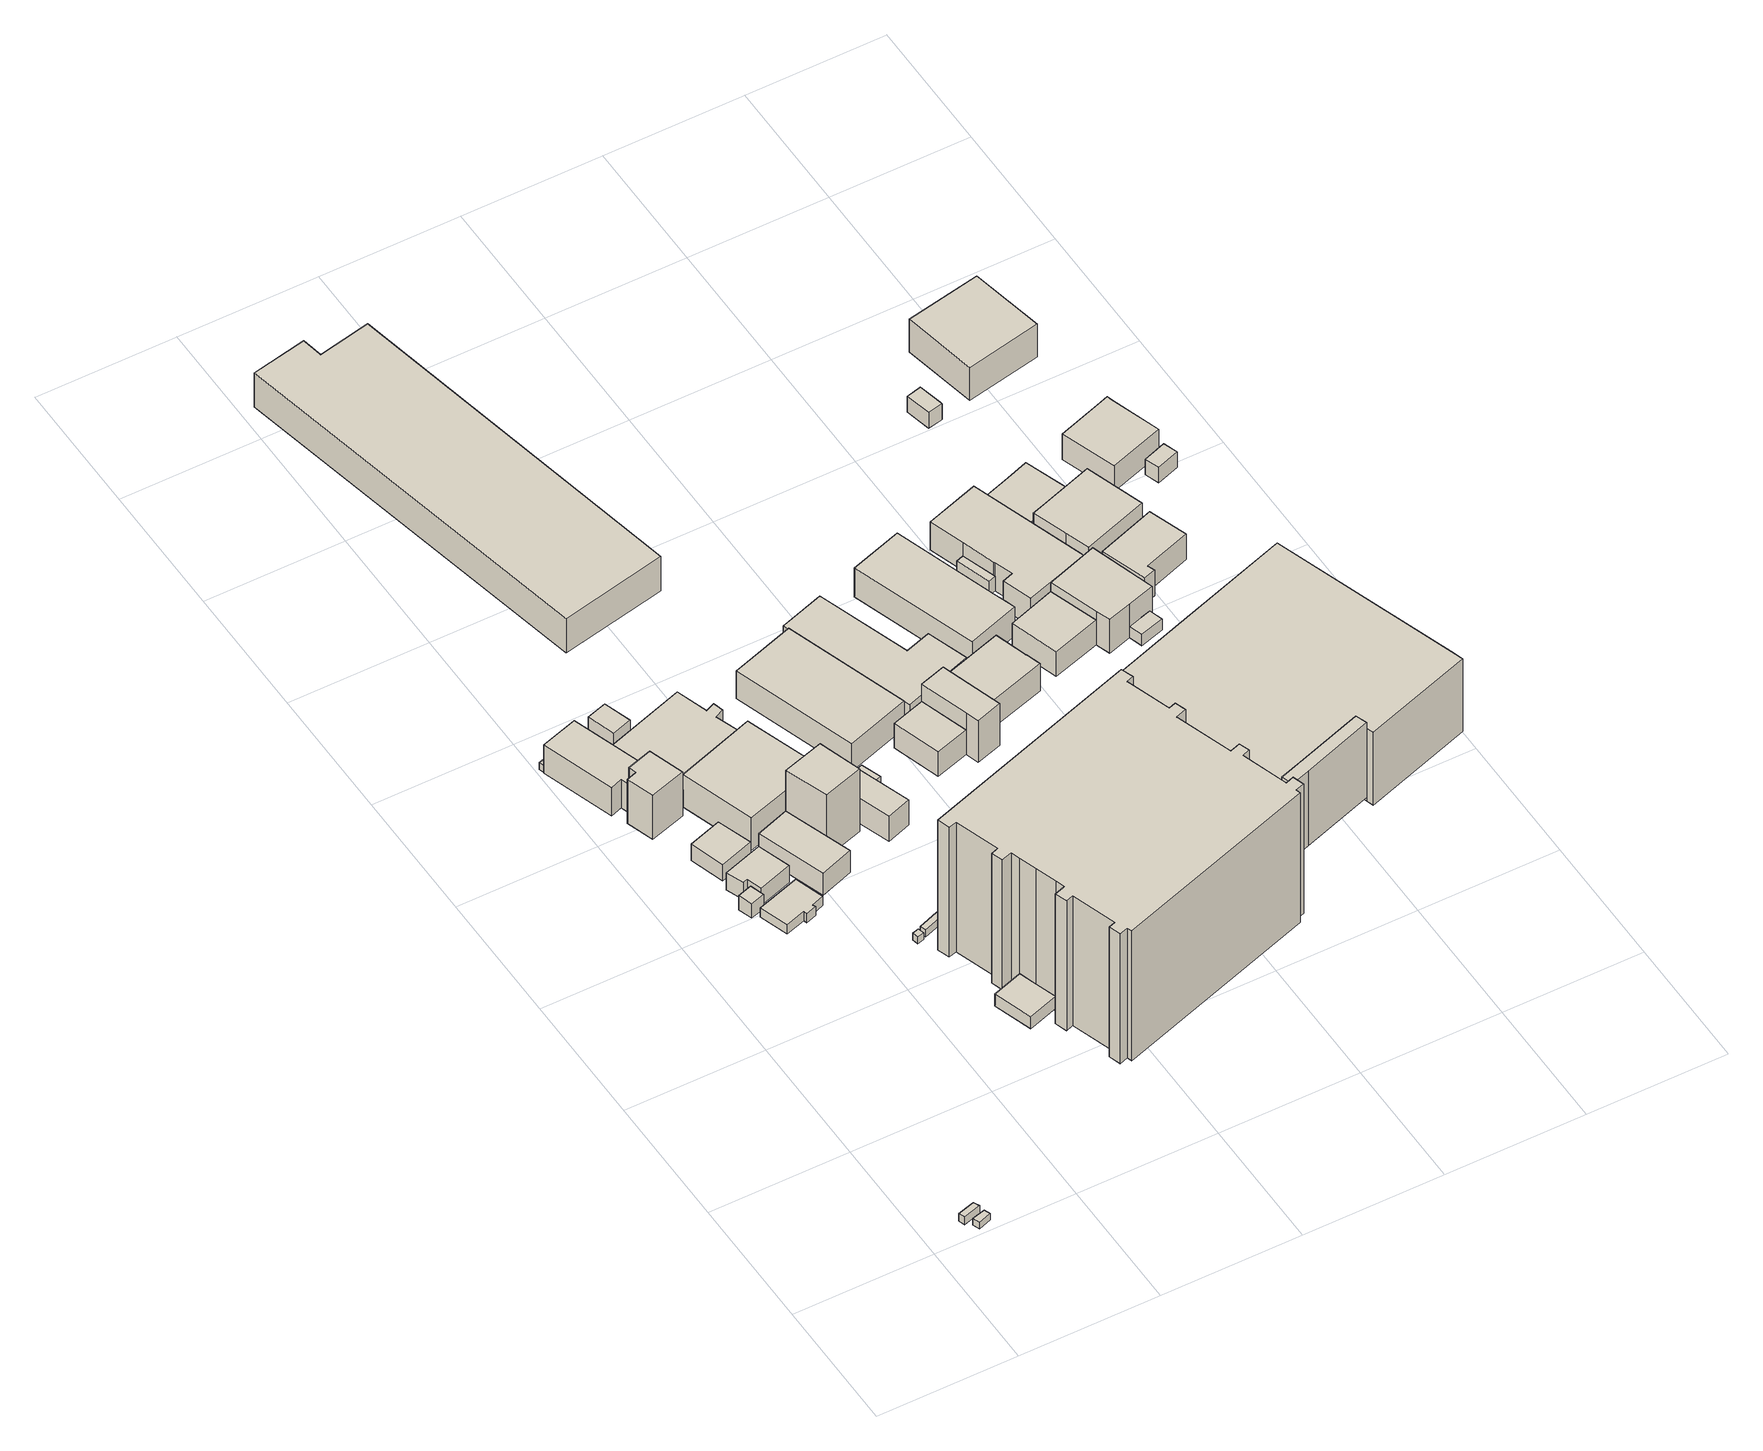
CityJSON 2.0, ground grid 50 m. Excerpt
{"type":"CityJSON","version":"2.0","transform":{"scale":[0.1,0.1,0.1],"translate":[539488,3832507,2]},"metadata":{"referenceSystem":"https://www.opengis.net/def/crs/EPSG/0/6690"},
"CityObjects":{
"building1":{"type":"Building","attributes":{"class":"3003","measuredHeight":3.3,"BuildingDetailAttribute.specifiedBuildingCoverageRate":0.6,"BuildingDetailAttribute.surveyYear":2017,"BuildingHighTideRiskAttribute.description":"1","BuildingHighTideRiskAttribute.rank":"2","BuildingHighTideRiskAttribute.depth":1.86,"BuildingIDAttribute.prefecture":"27","BuildingIDAttribute.city":"27125"},"geometry":[{"type":"Solid","lod":"1","boundaries":[[[[0,1,2,3]],[[2,4,5,3]],[[1,6,4,2]],[[0,7,6,1]],[[3,5,7,0]],[[4,6,7,5]]]]}]},
"building2":{"type":"Building","attributes":{"class":"3003","BuildingDetailAttribute.specifiedBuildingCoverageRate":0.6,"BuildingDetailAttribute.surveyYear":2017,"BuildingHighTideRiskAttribute.description":"1","BuildingHighTideRiskAttribute.rank":"2","BuildingHighTideRiskAttribute.depth":1.86,"BuildingIDAttribute.prefecture":"27","BuildingIDAttribute.city":"27125"},"geometry":[{"type":"Solid","lod":"1","boundaries":[[[[8,9,10,11]],[[10,12,13,11]],[[9,14,12,10]],[[8,15,14,9]],[[11,13,15,8]],[[12,14,15,13]]]]}]},
"building3":{"type":"Building","attributes":{"計測周辺長":20.9,"1/2500図郭":74,"区名":"住之江区","町丁目名称":"南港東８丁目","街区番号":2,"class":"3001","usage":"431","measuredHeight":6.4,"storeysAboveGround":2,"BuildingDetailAttribute.buildingRoofEdgeArea":26.19,"BuildingDetailAttribute.buildingStructureType":"610","BuildingDetailAttribute.buildingStructureOrgType":"2","BuildingDetailAttribute.detailedUsage":"1740","BuildingDetailAttribute.specifiedBuildingCoverageRate":0.6,"BuildingDetailAttribute.surveyYear":2017,"BuildingHighTideRiskAttribute.description":"1","BuildingHighTideRiskAttribute.rank":"2","BuildingHighTideRiskAttribute.depth":2.52,"BuildingIDAttribute.prefecture":"27","BuildingIDAttribute.city":"27125"},"geometry":[{"type":"Solid","lod":"1","boundaries":[[[[16,17,18,19]],[[18,20,21,19]],[[17,22,20,18]],[[16,23,22,17]],[[19,21,23,16]],[[20,22,23,21]]]]}]},
"building4":{"type":"Building","attributes":{"class":"3003","BuildingDetailAttribute.specifiedBuildingCoverageRate":0.6,"BuildingDetailAttribute.surveyYear":2017,"BuildingTsunamiRiskAttribute.description":"1","BuildingTsunamiRiskAttribute.rank":"1","BuildingTsunamiRiskAttribute.depth":0.29,"BuildingHighTideRiskAttribute.description":"1","BuildingHighTideRiskAttribute.rank":"3","BuildingHighTideRiskAttribute.depth":3.02,"BuildingIDAttribute.prefecture":"27","BuildingIDAttribute.city":"27125"},"geometry":[{"type":"Solid","lod":"1","boundaries":[[[[24,25,26,27]],[[26,28,29,27]],[[25,30,28,26]],[[24,31,30,25]],[[27,29,31,24]],[[28,30,31,29]]]]}]},
"building5":{"type":"Building","attributes":{"計測周辺長":88.87,"1/2500図郭":74,"区名":"住之江区","町丁目名称":"南港東８丁目","街区番号":2,"class":"3002","usage":"441","measuredHeight":12.3,"storeysAboveGround":3,"BuildingDetailAttribute.buildingRoofEdgeArea":409.63,"BuildingDetailAttribute.buildingStructureType":"610","BuildingDetailAttribute.buildingStructureOrgType":"2","BuildingDetailAttribute.detailedUsage":"1510","BuildingDetailAttribute.specifiedBuildingCoverageRate":0.6,"BuildingDetailAttribute.surveyYear":2017,"BuildingTsunamiRiskAttribute.description":"1","BuildingTsunamiRiskAttribute.rank":"1","BuildingTsunamiRiskAttribute.depth":0.29,"BuildingHighTideRiskAttribute.description":"1","BuildingHighTideRiskAttribute.rank":"2","BuildingHighTideRiskAttribute.depth":2.35,"BuildingIDAttribute.prefecture":"27","BuildingIDAttribute.city":"27125"},"geometry":[{"type":"Solid","lod":"1","boundaries":[[[[32,33,34,35,36,37]],[[36,38,39,37]],[[35,40,38,36]],[[34,41,40,35]],[[33,42,41,34]],[[32,43,42,33]],[[37,39,43,32]],[[38,40,41,42,43,39]]]]}]},
"building6":{"type":"Building","attributes":{"計測周辺長":57.11,"1/2500図郭":74,"区名":"住之江区","町丁目名称":"南港東８丁目","街区番号":2,"class":"3001","usage":"401","measuredHeight":4,"storeysAboveGround":1,"BuildingDetailAttribute.buildingRoofEdgeArea":183.31,"BuildingDetailAttribute.buildingStructureType":"610","BuildingDetailAttribute.buildingStructureOrgType":"2","BuildingDetailAttribute.detailedUsage":"1310","BuildingDetailAttribute.specifiedBuildingCoverageRate":0.6,"BuildingDetailAttribute.surveyYear":2017,"BuildingHighTideRiskAttribute.description":"1","BuildingHighTideRiskAttribute.rank":"2","BuildingHighTideRiskAttribute.depth":2.4,"BuildingIDAttribute.prefecture":"27","BuildingIDAttribute.city":"27125"},"geometry":[{"type":"Solid","lod":"1","boundaries":[[[[44,45,46,47,48,49,50,51]],[[50,52,53,51]],[[49,54,52,50]],[[48,55,54,49]],[[47,56,55,48]],[[46,57,56,47]],[[45,58,57,46]],[[44,59,58,45]],[[51,53,59,44]],[[52,54,55,56,57,58,59,53]]]]}]},
"building7":{"type":"Building","attributes":{"計測周辺長":53.31,"1/2500図郭":74,"区名":"住之江区","町丁目名称":"南港東８丁目","街区番号":2,"class":"3002","usage":"441","measuredHeight":19,"storeysAboveGround":5,"BuildingDetailAttribute.buildingRoofEdgeArea":167.25,"BuildingDetailAttribute.buildingStructureType":"603","BuildingDetailAttribute.buildingStructureOrgType":"3","BuildingDetailAttribute.detailedUsage":"1510","BuildingDetailAttribute.specifiedBuildingCoverageRate":0.6,"BuildingDetailAttribute.surveyYear":2017,"BuildingHighTideRiskAttribute.description":"1","BuildingHighTideRiskAttribute.rank":"2","BuildingHighTideRiskAttribute.depth":2.35,"BuildingIDAttribute.prefecture":"27","BuildingIDAttribute.city":"27125"},"geometry":[{"type":"Solid","lod":"1","boundaries":[[[[60,61,62,63,64,65]],[[64,66,67,65]],[[63,68,66,64]],[[62,69,68,63]],[[61,70,69,62]],[[60,71,70,61]],[[65,67,71,60]],[[66,68,69,70,71,67]]]]}]},
"building8":{"type":"Building","attributes":{"計測周辺長":54.4,"1/2500図郭":74,"区名":"住之江区","町丁目名称":"南港東８丁目","街区番号":2,"class":"3001","usage":"441","measuredHeight":7.4,"storeysAboveGround":2,"BuildingDetailAttribute.buildingRoofEdgeArea":172.63,"BuildingDetailAttribute.buildingStructureType":"610","BuildingDetailAttribute.buildingStructureOrgType":"2","BuildingDetailAttribute.detailedUsage":"1510","BuildingDetailAttribute.specifiedBuildingCoverageRate":0.6,"BuildingDetailAttribute.surveyYear":2017,"BuildingHighTideRiskAttribute.description":"1","BuildingHighTideRiskAttribute.rank":"2","BuildingHighTideRiskAttribute.depth":2.36,"BuildingIDAttribute.prefecture":"27","BuildingIDAttribute.city":"27125"},"geometry":[{"type":"Solid","lod":"1","boundaries":[[[[72,73,74,75,76,77]],[[76,78,79,77]],[[75,80,78,76]],[[74,81,80,75]],[[73,82,81,74]],[[72,83,82,73]],[[77,79,83,72]],[[78,80,81,82,83,79]]]]}]},
"building9":{"type":"Building","attributes":{"計測周辺長":51.56,"1/2500図郭":74,"区名":"住之江区","町丁目名称":"南港東８丁目","街区番号":2,"class":"3001","usage":"441","measuredHeight":7.1,"storeysAboveGround":2,"BuildingDetailAttribute.buildingRoofEdgeArea":166.09,"BuildingDetailAttribute.buildingStructureType":"610","BuildingDetailAttribute.buildingStructureOrgType":"2","BuildingDetailAttribute.detailedUsage":"1510","BuildingDetailAttribute.specifiedBuildingCoverageRate":0.6,"BuildingDetailAttribute.surveyYear":2017,"BuildingHighTideRiskAttribute.description":"1","BuildingHighTideRiskAttribute.rank":"2","BuildingHighTideRiskAttribute.depth":2.22,"BuildingIDAttribute.prefecture":"27","BuildingIDAttribute.city":"27125"},"geometry":[{"type":"Solid","lod":"1","boundaries":[[[[84,85,86,87]],[[86,88,89,87]],[[85,90,88,86]],[[84,91,90,85]],[[87,89,91,84]],[[88,90,91,89]]]]}]},
"building10":{"type":"Building","attributes":{"計測周辺長":35.73,"1/2500図郭":74,"区名":"住之江区","町丁目名称":"南港東８丁目","街区番号":2,"class":"3001","usage":"441","measuredHeight":8.5,"storeysAboveGround":2,"BuildingDetailAttribute.buildingRoofEdgeArea":77.57,"BuildingDetailAttribute.buildingStructureType":"610","BuildingDetailAttribute.buildingStructureOrgType":"2","BuildingDetailAttribute.detailedUsage":"1510","BuildingDetailAttribute.specifiedBuildingCoverageRate":0.6,"BuildingDetailAttribute.surveyYear":2017,"BuildingHighTideRiskAttribute.description":"1","BuildingHighTideRiskAttribute.rank":"2","BuildingHighTideRiskAttribute.depth":2.76,"BuildingIDAttribute.prefecture":"27","BuildingIDAttribute.city":"27125"},"geometry":[{"type":"Solid","lod":"1","boundaries":[[[[92,93,94,95]],[[94,96,97,95]],[[93,98,96,94]],[[92,99,98,93]],[[95,97,99,92]],[[96,98,99,97]]]]}]},
"building11":{"type":"Building","attributes":{"class":"3001","BuildingDetailAttribute.specifiedBuildingCoverageRate":0.6,"BuildingDetailAttribute.surveyYear":2017,"BuildingHighTideRiskAttribute.description":"1","BuildingHighTideRiskAttribute.rank":"2","BuildingHighTideRiskAttribute.depth":2.41,"BuildingIDAttribute.prefecture":"27","BuildingIDAttribute.city":"27125"},"geometry":[{"type":"Solid","lod":"1","boundaries":[[[[100,101,102,103]],[[102,104,105,103]],[[101,106,104,102]],[[100,107,106,101]],[[103,105,107,100]],[[104,106,107,105]]]]}]},
"building12":{"type":"Building","attributes":{"計測周辺長":76.85,"1/2500図郭":74,"区名":"住之江区","町丁目名称":"南港東８丁目","街区番号":2,"class":"3001","usage":"401","measuredHeight":9.5,"storeysAboveGround":3,"BuildingDetailAttribute.buildingRoofEdgeArea":328.3,"BuildingDetailAttribute.buildingStructureType":"610","BuildingDetailAttribute.buildingStructureOrgType":"2","BuildingDetailAttribute.detailedUsage":"1310","BuildingDetailAttribute.specifiedBuildingCoverageRate":0.6,"BuildingDetailAttribute.surveyYear":2017,"BuildingHighTideRiskAttribute.description":"1","BuildingHighTideRiskAttribute.rank":"2","BuildingHighTideRiskAttribute.depth":2.35,"BuildingIDAttribute.prefecture":"27","BuildingIDAttribute.city":"27125"},"geometry":[{"type":"Solid","lod":"1","boundaries":[[[[108,109,110,111]],[[110,112,113,111]],[[109,114,112,110]],[[108,115,114,109]],[[111,113,115,108]],[[112,114,115,113]]]]}]},
"building13":{"type":"Building","attributes":{"計測周辺長":380.83,"1/2500図郭":74,"区名":"住之江区","町丁目名称":"南港東８丁目","街区番号":3,"class":"3003","usage":"401","measuredHeight":5.2,"storeysAboveGround":9,"BuildingDetailAttribute.buildingRoofEdgeArea":6129.97,"BuildingDetailAttribute.buildingStructureType":"603","BuildingDetailAttribute.buildingStructureOrgType":"3","BuildingDetailAttribute.detailedUsage":"1310","BuildingDetailAttribute.specifiedBuildingCoverageRate":0.6,"BuildingDetailAttribute.surveyYear":2017,"BuildingHighTideRiskAttribute.description":"1","BuildingHighTideRiskAttribute.rank":"2","BuildingHighTideRiskAttribute.depth":1.95,"BuildingIDAttribute.prefecture":"27","BuildingIDAttribute.city":"27125"},"geometry":[{"type":"Solid","lod":"1","boundaries":[[[[116,117,118,119,120]],[[119,121,122,120]],[[118,123,121,119]],[[117,124,123,118]],[[116,125,124,117]],[[120,122,125,116]],[[121,123,124,125,122]]]]}]},
"building14":{"type":"Building","attributes":{"class":"3001","measuredHeight":3.1,"BuildingDetailAttribute.specifiedBuildingCoverageRate":0.6,"BuildingDetailAttribute.surveyYear":2017,"BuildingHighTideRiskAttribute.description":"1","BuildingHighTideRiskAttribute.rank":"2","BuildingHighTideRiskAttribute.depth":2.63,"BuildingIDAttribute.prefecture":"27","BuildingIDAttribute.city":"27125"},"geometry":[{"type":"Solid","lod":"1","boundaries":[[[[126,127,128,129]],[[128,130,131,129]],[[127,132,130,128]],[[126,133,132,127]],[[129,131,133,126]],[[130,132,133,131]]]]}]},
"building15":{"type":"Building","attributes":{"計測周辺長":124.32,"1/2500図郭":74,"区名":"住之江区","町丁目名称":"南港東８丁目","街区番号":2,"class":"3001","usage":"441","measuredHeight":7.6,"storeysAboveGround":2,"BuildingDetailAttribute.buildingRoofEdgeArea":867.41,"BuildingDetailAttribute.buildingStructureType":"610","BuildingDetailAttribute.buildingStructureOrgType":"2","BuildingDetailAttribute.detailedUsage":"1510","BuildingDetailAttribute.specifiedBuildingCoverageRate":0.6,"BuildingDetailAttribute.surveyYear":2017,"BuildingHighTideRiskAttribute.description":"1","BuildingHighTideRiskAttribute.rank":"2","BuildingHighTideRiskAttribute.depth":2.12,"BuildingIDAttribute.prefecture":"27","BuildingIDAttribute.city":"27125"},"geometry":[{"type":"Solid","lod":"1","boundaries":[[[[134,135,136,137,138,139,140,141]],[[140,142,143,141]],[[139,144,142,140]],[[138,145,144,139]],[[137,146,145,138]],[[136,147,146,137]],[[135,148,147,136]],[[134,149,148,135]],[[141,143,149,134]],[[142,144,145,146,147,148,149,143]]]]}]},
"building16":{"type":"Building","attributes":{"計測周辺長":116.39,"1/2500図郭":74,"区名":"住之江区","町丁目名称":"南港東８丁目","街区番号":2,"class":"3002","usage":"441","measuredHeight":14,"storeysAboveGround":4,"BuildingDetailAttribute.buildingRoofEdgeArea":845.56,"BuildingDetailAttribute.buildingStructureType":"610","BuildingDetailAttribute.buildingStructureOrgType":"2","BuildingDetailAttribute.detailedUsage":"1510","BuildingDetailAttribute.specifiedBuildingCoverageRate":0.6,"BuildingDetailAttribute.surveyYear":2017,"BuildingHighTideRiskAttribute.description":"1","BuildingHighTideRiskAttribute.rank":"2","BuildingHighTideRiskAttribute.depth":2.38,"BuildingIDAttribute.prefecture":"27","BuildingIDAttribute.city":"27125"},"geometry":[{"type":"Solid","lod":"1","boundaries":[[[[150,151,152,153]],[[152,154,155,153]],[[151,156,154,152]],[[150,157,156,151]],[[153,155,157,150]],[[154,156,157,155]]]]}]},
"building17":{"type":"Building","attributes":{"class":"3003","measuredHeight":3.4,"BuildingDetailAttribute.specifiedBuildingCoverageRate":0.6,"BuildingDetailAttribute.surveyYear":2017,"BuildingHighTideRiskAttribute.description":"1","BuildingHighTideRiskAttribute.rank":"2","BuildingHighTideRiskAttribute.depth":2.39,"BuildingIDAttribute.prefecture":"27","BuildingIDAttribute.city":"27125"},"geometry":[{"type":"Solid","lod":"1","boundaries":[[[[158,159,160,161]],[[160,162,163,161]],[[159,164,162,160]],[[158,165,164,159]],[[161,163,165,158]],[[162,164,165,163]]]]}]},
"building18":{"type":"Building","attributes":{"class":"3001","measuredHeight":3.4,"BuildingDetailAttribute.specifiedBuildingCoverageRate":0.6,"BuildingDetailAttribute.surveyYear":2017,"BuildingHighTideRiskAttribute.description":"1","BuildingHighTideRiskAttribute.rank":"2","BuildingHighTideRiskAttribute.depth":2.74,"BuildingIDAttribute.prefecture":"27","BuildingIDAttribute.city":"27125"},"geometry":[{"type":"Solid","lod":"1","boundaries":[[[[166,167,168,169]],[[168,170,171,169]],[[167,172,170,168]],[[166,173,172,167]],[[169,171,173,166]],[[170,172,173,171]]]]}]},
"building19":{"type":"Building","attributes":{"計測周辺長":62.8,"1/2500図郭":74,"区名":"住之江区","町丁目名称":"南港東８丁目","街区番号":2,"class":"3002","usage":"401","measuredHeight":27.3,"storeysAboveGround":6,"BuildingDetailAttribute.buildingRoofEdgeArea":246.01,"BuildingDetailAttribute.buildingStructureType":"610","BuildingDetailAttribute.buildingStructureOrgType":"2","BuildingDetailAttribute.detailedUsage":"1310","BuildingDetailAttribute.specifiedBuildingCoverageRate":0.6,"BuildingDetailAttribute.surveyYear":2017,"BuildingHighTideRiskAttribute.description":"1","BuildingHighTideRiskAttribute.rank":"2","BuildingHighTideRiskAttribute.depth":2.43,"BuildingIDAttribute.prefecture":"27","BuildingIDAttribute.city":"27125"},"geometry":[{"type":"Solid","lod":"1","boundaries":[[[[174,175,176,111]],[[176,177,178,111]],[[175,179,177,176]],[[174,180,179,175]],[[111,178,180,174]],[[177,179,180,178]]]]}]},
"building20":{"type":"Building","attributes":{"計測周辺長":69.73,"1/2500図郭":74,"区名":"住之江区","町丁目名称":"南港東８丁目","街区番号":2,"class":"3002","usage":"441","measuredHeight":11,"storeysAboveGround":3,"BuildingDetailAttribute.buildingRoofEdgeArea":236.28,"BuildingDetailAttribute.buildingStructureType":"610","BuildingDetailAttribute.buildingStructureOrgType":"2","BuildingDetailAttribute.detailedUsage":"1510","BuildingDetailAttribute.specifiedBuildingCoverageRate":0.6,"BuildingDetailAttribute.surveyYear":2017,"BuildingHighTideRiskAttribute.description":"1","BuildingHighTideRiskAttribute.rank":"2","BuildingHighTideRiskAttribute.depth":2.33,"BuildingIDAttribute.prefecture":"27","BuildingIDAttribute.city":"27125"},"geometry":[{"type":"Solid","lod":"1","boundaries":[[[[181,182,183,184]],[[183,185,186,184]],[[182,187,185,183]],[[181,188,187,182]],[[184,186,188,181]],[[185,187,188,186]]]]}]},
"building21":{"type":"Building","attributes":{"class":"3001","BuildingDetailAttribute.specifiedBuildingCoverageRate":0.6,"BuildingDetailAttribute.surveyYear":2017,"BuildingHighTideRiskAttribute.description":"1","BuildingHighTideRiskAttribute.rank":"2","BuildingHighTideRiskAttribute.depth":2.28,"BuildingIDAttribute.prefecture":"27","BuildingIDAttribute.city":"27125"},"geometry":[{"type":"Solid","lod":"1","boundaries":[[[[189,190,191,192]],[[191,193,194,192]],[[190,195,193,191]],[[189,196,195,190]],[[192,194,196,189]],[[193,195,196,194]]]]}]},
"building22":{"type":"Building","attributes":{"計測周辺長":26.72,"1/2500図郭":74,"区名":"住之江区","町丁目名称":"南港東８丁目","街区番号":2,"class":"3001","usage":"401","storeysAboveGround":1,"BuildingDetailAttribute.buildingRoofEdgeArea":43.85,"BuildingDetailAttribute.buildingStructureType":"610","BuildingDetailAttribute.buildingStructureOrgType":"2","BuildingDetailAttribute.detailedUsage":"1310","BuildingDetailAttribute.specifiedBuildingCoverageRate":0.6,"BuildingDetailAttribute.surveyYear":2017,"BuildingHighTideRiskAttribute.description":"1","BuildingHighTideRiskAttribute.rank":"2","BuildingHighTideRiskAttribute.depth":2.23,"BuildingIDAttribute.prefecture":"27","BuildingIDAttribute.city":"27125"},"geometry":[{"type":"Solid","lod":"1","boundaries":[[[[197,198,199,200]],[[199,201,202,200]],[[198,203,201,199]],[[197,204,203,198]],[[200,202,204,197]],[[201,203,204,202]]]]}]},
"building23":{"type":"Building","attributes":{"計測周辺長":359.48,"1/2500図郭":74,"区名":"住之江区","町丁目名称":"南港東８丁目","街区番号":1,"class":"3001","usage":"441","measuredHeight":14.9,"storeysAboveGround":4,"BuildingDetailAttribute.buildingRoofEdgeArea":5350.69,"BuildingDetailAttribute.buildingStructureType":"610","BuildingDetailAttribute.buildingStructureOrgType":"2","BuildingDetailAttribute.detailedUsage":"1520","BuildingDetailAttribute.specifiedBuildingCoverageRate":0.6,"BuildingDetailAttribute.surveyYear":2017,"BuildingTsunamiRiskAttribute.description":"1","BuildingTsunamiRiskAttribute.rank":"1","BuildingTsunamiRiskAttribute.depth":0.01,"BuildingHighTideRiskAttribute.description":"1","BuildingHighTideRiskAttribute.rank":"2","BuildingHighTideRiskAttribute.depth":2.95,"BuildingIDAttribute.prefecture":"27","BuildingIDAttribute.city":"27125"},"geometry":[{"type":"Solid","lod":"1","boundaries":[[[[205,206,207,208,209,210]],[[209,211,212,210]],[[208,213,211,209]],[[207,214,213,208]],[[206,215,214,207]],[[205,216,215,206]],[[210,212,216,205]],[[211,213,214,215,216,212]]]]}]},
"building24":{"type":"Building","attributes":{"計測周辺長":380.83,"1/2500図郭":74,"区名":"住之江区","町丁目名称":"南港東８丁目","街区番号":3,"class":"3002","usage":"401","measuredHeight":56.4,"storeysAboveGround":9,"BuildingDetailAttribute.buildingRoofEdgeArea":6129.97,"BuildingDetailAttribute.buildingStructureType":"603","BuildingDetailAttribute.buildingStructureOrgType":"3","BuildingDetailAttribute.detailedUsage":"1310","BuildingDetailAttribute.specifiedBuildingCoverageRate":0.6,"BuildingDetailAttribute.surveyYear":2017,"BuildingHighTideRiskAttribute.description":"1","BuildingHighTideRiskAttribute.rank":"2","BuildingHighTideRiskAttribute.depth":0.995,"BuildingIDAttribute.prefecture":"27","BuildingIDAttribute.city":"27125"},"geometry":[{"type":"Solid","lod":"1","boundaries":[[[[217,218,219,220,221,222,223,224,225,226,227,228,229,230,231,232,233,234,235,236,237,238,239,240,241,242,243,244,245,246,247,248,249,250,251]],[[250,252,253,251]],[[249,254,252,250]],[[248,255,254,249]],[[247,256,255,248]],[[246,257,256,247]],[[245,258,257,246]],[[244,259,258,245]],[[243,260,259,244]],[[242,261,260,243]],[[241,262,261,242]],[[240,263,262,241]],[[239,264,263,240]],[[238,265,264,239]],[[237,266,265,238]],[[236,267,266,237]],[[235,268,267,236]],[[234,269,268,235]],[[233,270,269,234]],[[232,271,270,233]],[[231,272,271,232]],[[230,273,272,231]],[[229,274,273,230]],[[228,275,274,229]],[[227,276,275,228]],[[226,277,276,227]],[[225,278,277,226]],[[224,279,278,225]],[[223,280,279,224]],[[222,281,280,223]],[[221,282,281,222]],[[220,283,282,221]],[[219,284,283,220]],[[218,285,284,219]],[[217,286,285,218]],[[251,253,286,217]],[[252,254,255,256,257,258,259,260,261,262,263,264,265,266,267,268,269,270,271,272,273,274,275,276,277,278,279,280,281,282,283,284,285,286,253]]]]}]},
"building25":{"type":"Building","attributes":{"class":"3001","measuredHeight":12,"BuildingDetailAttribute.specifiedBuildingCoverageRate":0.6,"BuildingDetailAttribute.surveyYear":2017,"BuildingHighTideRiskAttribute.description":"1","BuildingHighTideRiskAttribute.rank":"2","BuildingHighTideRiskAttribute.depth":2.41,"BuildingIDAttribute.prefecture":"27","BuildingIDAttribute.city":"27125"},"geometry":[{"type":"Solid","lod":"1","boundaries":[[[[287,288,289,290]],[[289,291,292,290]],[[288,293,291,289]],[[287,294,293,288]],[[290,292,294,287]],[[291,293,294,292]]]]}]},
"building26":{"type":"Building","attributes":{"計測周辺長":61.67,"1/2500図郭":74,"区名":"住之江区","町丁目名称":"南港東８丁目","街区番号":2,"class":"3002","usage":"401","measuredHeight":10.7,"storeysAboveGround":3,"BuildingDetailAttribute.buildingRoofEdgeArea":231.09,"BuildingDetailAttribute.buildingStructureType":"603","BuildingDetailAttribute.buildingStructureOrgType":"3","BuildingDetailAttribute.detailedUsage":"1310","BuildingDetailAttribute.specifiedBuildingCoverageRate":0.6,"BuildingDetailAttribute.surveyYear":2017,"BuildingHighTideRiskAttribute.description":"1","BuildingHighTideRiskAttribute.rank":"2","BuildingHighTideRiskAttribute.depth":2.2,"BuildingIDAttribute.prefecture":"27","BuildingIDAttribute.city":"27125"},"geometry":[{"type":"Solid","lod":"1","boundaries":[[[[295,296,297,298]],[[297,299,300,298]],[[296,301,299,297]],[[295,302,301,296]],[[298,300,302,295]],[[299,301,302,300]]]]}]},
"building27":{"type":"Building","attributes":{"計測周辺長":72.26,"1/2500図郭":74,"区名":"住之江区","町丁目名称":"南港東８丁目","街区番号":2,"class":"3002","usage":"401","measuredHeight":18.2,"storeysAboveGround":5,"BuildingDetailAttribute.buildingRoofEdgeArea":260.13,"BuildingDetailAttribute.buildingStructureType":"603","BuildingDetailAttribute.buildingStructureOrgType":"3","BuildingDetailAttribute.detailedUsage":"1310","BuildingDetailAttribute.specifiedBuildingCoverageRate":0.6,"BuildingDetailAttribute.surveyYear":2017,"BuildingHighTideRiskAttribute.description":"1","BuildingHighTideRiskAttribute.rank":"2","BuildingHighTideRiskAttribute.depth":2.14,"BuildingIDAttribute.prefecture":"27","BuildingIDAttribute.city":"27125"},"geometry":[{"type":"Solid","lod":"1","boundaries":[[[[303,304,305,306,295,298]],[[295,307,308,298]],[[306,309,307,295]],[[305,310,309,306]],[[304,311,310,305]],[[303,312,311,304]],[[298,308,312,303]],[[307,309,310,311,312,308]]]]}]},
"building28":{"type":"Building","attributes":{"計測周辺長":118.26,"1/2500図郭":74,"区名":"住之江区","町丁目名称":"南港東８丁目","街区番号":2,"class":"3001","usage":"454","measuredHeight":8.4,"storeysAboveGround":2,"BuildingDetailAttribute.buildingRoofEdgeArea":710.01,"BuildingDetailAttribute.buildingStructureType":"610","BuildingDetailAttribute.buildingStructureOrgType":"2","BuildingDetailAttribute.detailedUsage":"1930","BuildingDetailAttribute.specifiedBuildingCoverageRate":0.6,"BuildingDetailAttribute.surveyYear":2017,"BuildingHighTideRiskAttribute.description":"1","BuildingHighTideRiskAttribute.rank":"2","BuildingHighTideRiskAttribute.depth":2.34,"BuildingIDAttribute.prefecture":"27","BuildingIDAttribute.city":"27125"},"geometry":[{"type":"Solid","lod":"1","boundaries":[[[[313,314,315,316,317,318,319]],[[318,320,321,319]],[[317,322,320,318]],[[316,323,322,317]],[[315,324,323,316]],[[314,325,324,315]],[[313,326,325,314]],[[319,321,326,313]],[[320,322,323,324,325,326,321]]]]}]},
"building29":{"type":"Building","attributes":{"計測周辺長":81.15,"1/2500図郭":74,"区名":"住之江区","町丁目名称":"南港東８丁目","街区番号":2,"class":"3002","usage":"401","measuredHeight":11.8,"storeysAboveGround":2,"BuildingDetailAttribute.buildingRoofEdgeArea":406.34,"BuildingDetailAttribute.buildingStructureType":"610","BuildingDetailAttribute.buildingStructureOrgType":"2","BuildingDetailAttribute.detailedUsage":"1310","BuildingDetailAttribute.specifiedBuildingCoverageRate":0.6,"BuildingDetailAttribute.surveyYear":2017,"BuildingHighTideRiskAttribute.description":"1","BuildingHighTideRiskAttribute.rank":"2","BuildingHighTideRiskAttribute.depth":2.31,"BuildingIDAttribute.prefecture":"27","BuildingIDAttribute.city":"27125"},"geometry":[{"type":"Solid","lod":"1","boundaries":[[[[327,328,329,330,331,332]],[[331,333,334,332]],[[330,335,333,331]],[[329,336,335,330]],[[328,337,336,329]],[[327,338,337,328]],[[332,334,338,327]],[[333,335,336,337,338,334]]]]}]},
"building30":{"type":"Building","attributes":{"計測周辺長":134.25,"1/2500図郭":74,"区名":"住之江区","町丁目名称":"南港東８丁目","街区番号":2,"class":"3002","usage":"401","measuredHeight":12.6,"storeysAboveGround":3,"BuildingDetailAttribute.buildingRoofEdgeArea":933.94,"BuildingDetailAttribute.buildingStructureType":"610","BuildingDetailAttribute.buildingStructureOrgType":"2","BuildingDetailAttribute.detailedUsage":"1310","BuildingDetailAttribute.specifiedBuildingCoverageRate":0.6,"BuildingDetailAttribute.surveyYear":2017,"BuildingHighTideRiskAttribute.description":"1","BuildingHighTideRiskAttribute.rank":"2","BuildingHighTideRiskAttribute.depth":2.31,"BuildingIDAttribute.prefecture":"27","BuildingIDAttribute.city":"27125"},"geometry":[{"type":"Solid","lod":"1","boundaries":[[[[339,340,341,342,343,344,345]],[[344,346,347,345]],[[343,348,346,344]],[[342,349,348,343]],[[341,350,349,342]],[[340,351,350,341]],[[339,352,351,340]],[[345,347,352,339]],[[346,348,349,350,351,352,347]]]]}]},
"building31":{"type":"Building","attributes":{"計測周辺長":32.83,"1/2500図郭":74,"区名":"住之江区","町丁目名称":"南港東８丁目","街区番号":2,"class":"3003","usage":"401","measuredHeight":5,"storeysAboveGround":1,"BuildingDetailAttribute.buildingRoofEdgeArea":50.93,"BuildingDetailAttribute.buildingStructureType":"610","BuildingDetailAttribute.buildingStructureOrgType":"2","BuildingDetailAttribute.detailedUsage":"1310","BuildingDetailAttribute.specifiedBuildingCoverageRate":0.6,"BuildingDetailAttribute.surveyYear":2017,"BuildingHighTideRiskAttribute.description":"1","BuildingHighTideRiskAttribute.rank":"2","BuildingHighTideRiskAttribute.depth":2.25,"BuildingIDAttribute.prefecture":"27","BuildingIDAttribute.city":"27125"},"geometry":[{"type":"Solid","lod":"1","boundaries":[[[[353,354,355,356]],[[355,357,358,356]],[[354,359,357,355]],[[353,360,359,354]],[[356,358,360,353]],[[357,359,360,358]]]]}]},
"building32":{"type":"Building","attributes":{"class":"3003","measuredHeight":6.9,"BuildingDetailAttribute.specifiedBuildingCoverageRate":0.6,"BuildingDetailAttribute.surveyYear":2017,"BuildingHighTideRiskAttribute.description":"1","BuildingHighTideRiskAttribute.rank":"2","BuildingHighTideRiskAttribute.depth":2.28,"BuildingIDAttribute.prefecture":"27","BuildingIDAttribute.city":"27125"},"geometry":[{"type":"MultiSurface","lod":"1","boundaries":[[[361,362,363,364]]]}]},
"building33":{"type":"Building","attributes":{"計測周辺長":60.52,"1/2500図郭":74,"区名":"住之江区","町丁目名称":"南港東８丁目","街区番号":2,"class":"3003","usage":"401","measuredHeight":7,"storeysAboveGround":2,"BuildingDetailAttribute.buildingRoofEdgeArea":78.49,"BuildingDetailAttribute.buildingStructureType":"610","BuildingDetailAttribute.buildingStructureOrgType":"2","BuildingDetailAttribute.detailedUsage":"1310","BuildingDetailAttribute.specifiedBuildingCoverageRate":0.6,"BuildingDetailAttribute.surveyYear":2017,"BuildingHighTideRiskAttribute.description":"1","BuildingHighTideRiskAttribute.rank":"2","BuildingHighTideRiskAttribute.depth":2.28,"BuildingIDAttribute.prefecture":"27","BuildingIDAttribute.city":"27125"},"geometry":[{"type":"Solid","lod":"1","boundaries":[[[[361,365,366,367,364]],[[367,368,363,364]],[[366,369,368,367]],[[365,370,369,366]],[[361,362,370,365]],[[364,363,362,361]],[[368,369,370,362,363]]]]}]},
"building34":{"type":"Building","attributes":{"class":"3002","measuredHeight":32.5,"BuildingDetailAttribute.specifiedBuildingCoverageRate":0.6,"BuildingDetailAttribute.surveyYear":2017,"BuildingHighTideRiskAttribute.description":"1","BuildingHighTideRiskAttribute.rank":"1","BuildingHighTideRiskAttribute.depth":0.03,"BuildingIDAttribute.prefecture":"27","BuildingIDAttribute.city":"27125"},"geometry":[{"type":"Solid","lod":"1","boundaries":[[[[371,372,373,374,375,376]],[[375,377,378,376]],[[374,379,377,375]],[[373,380,379,374]],[[372,381,380,373]],[[371,382,381,372]],[[376,378,382,371]],[[377,379,380,381,382,378]]]]}]},
"building35":{"type":"Building","attributes":{"計測周辺長":72.27,"1/2500図郭":74,"区名":"住之江区","町丁目名称":"南港東８丁目","街区番号":2,"class":"3002","usage":"441","measuredHeight":10.8,"storeysAboveGround":3,"BuildingDetailAttribute.buildingRoofEdgeArea":326.44,"BuildingDetailAttribute.buildingStructureType":"603","BuildingDetailAttribute.buildingStructureOrgType":"3","BuildingDetailAttribute.detailedUsage":"1510","BuildingDetailAttribute.specifiedBuildingCoverageRate":0.6,"BuildingDetailAttribute.surveyYear":2017,"BuildingHighTideRiskAttribute.description":"1","BuildingHighTideRiskAttribute.rank":"2","BuildingHighTideRiskAttribute.depth":2.29,"BuildingIDAttribute.prefecture":"27","BuildingIDAttribute.city":"27125"},"geometry":[{"type":"Solid","lod":"1","boundaries":[[[[383,384,385,386]],[[385,387,388,386]],[[384,389,387,385]],[[383,390,389,384]],[[386,388,390,383]],[[387,389,390,388]]]]}]},
"building36":{"type":"Building","attributes":{"計測周辺長":114.07,"1/2500図郭":74,"区名":"住之江区","町丁目名称":"南港東８丁目","街区番号":2,"class":"3003","usage":"441","measuredHeight":6.2,"storeysAboveGround":2,"BuildingDetailAttribute.buildingRoofEdgeArea":725.09,"BuildingDetailAttribute.buildingStructureType":"610","BuildingDetailAttribute.buildingStructureOrgType":"2","BuildingDetailAttribute.detailedUsage":"1510","BuildingDetailAttribute.specifiedBuildingCoverageRate":0.6,"BuildingDetailAttribute.surveyYear":2017,"BuildingHighTideRiskAttribute.description":"1","BuildingHighTideRiskAttribute.rank":"2","BuildingHighTideRiskAttribute.depth":2.41,"BuildingIDAttribute.prefecture":"27","BuildingIDAttribute.city":"27125"},"geometry":[{"type":"Solid","lod":"1","boundaries":[[[[391,392,393,394,395]],[[394,396,397,395]],[[393,398,396,394]],[[392,399,398,393]],[[391,400,399,392]],[[395,397,400,391]],[[396,398,399,400,397]]]]}]},
"building37":{"type":"Building","attributes":{"計測周辺長":114.07,"1/2500図郭":74,"区名":"住之江区","町丁目名称":"南港東８丁目","街区番号":2,"class":"3002","usage":"441","measuredHeight":12.2,"storeysAboveGround":2,"BuildingDetailAttribute.buildingRoofEdgeArea":725.09,"BuildingDetailAttribute.buildingStructureType":"610","BuildingDetailAttribute.buildingStructureOrgType":"2","BuildingDetailAttribute.detailedUsage":"1510","BuildingDetailAttribute.specifiedBuildingCoverageRate":0.6,"BuildingDetailAttribute.surveyYear":2017,"BuildingHighTideRiskAttribute.description":"1","BuildingHighTideRiskAttribute.rank":"2","BuildingHighTideRiskAttribute.depth":2.49,"BuildingIDAttribute.prefecture":"27","BuildingIDAttribute.city":"27125"},"geometry":[{"type":"Solid","lod":"1","boundaries":[[[[401,402,403,404,405,406,407,408,409,410,411]],[[410,412,413,411]],[[409,414,412,410]],[[408,415,414,409]],[[407,416,415,408]],[[406,417,416,407]],[[405,418,417,406]],[[404,419,418,405]],[[403,420,419,404]],[[402,421,420,403]],[[401,422,421,402]],[[411,413,422,401]],[[412,414,415,416,417,418,419,420,421,422,413]]]]}]},
"building38":{"type":"Building","attributes":{"計測周辺長":86.67,"1/2500図郭":74,"区名":"住之江区","町丁目名称":"南港東８丁目","街区番号":2,"class":"3002","usage":"441","measuredHeight":14.6,"storeysAboveGround":4,"BuildingDetailAttribute.buildingRoofEdgeArea":464.37,"BuildingDetailAttribute.buildingStructureType":"603","BuildingDetailAttribute.buildingStructureOrgType":"3","BuildingDetailAttribute.detailedUsage":"1510","BuildingDetailAttribute.specifiedBuildingCoverageRate":0.6,"BuildingDetailAttribute.surveyYear":2017,"BuildingHighTideRiskAttribute.description":"1","BuildingHighTideRiskAttribute.rank":"2","BuildingHighTideRiskAttribute.depth":2.25,"BuildingIDAttribute.prefecture":"27","BuildingIDAttribute.city":"27125"},"geometry":[{"type":"Solid","lod":"1","boundaries":[[[[423,424,425,383,386,426,427]],[[426,428,429,427]],[[386,430,428,426]],[[383,431,430,386]],[[425,432,431,383]],[[424,433,432,425]],[[423,434,433,424]],[[427,429,434,423]],[[428,430,431,432,433,434,429]]]]}]},
"building39":{"type":"Building","attributes":{"class":"3002","measuredHeight":31.6,"BuildingDetailAttribute.specifiedBuildingCoverageRate":0.6,"BuildingDetailAttribute.surveyYear":2017,"BuildingHighTideRiskAttribute.description":"1","BuildingHighTideRiskAttribute.rank":"1","BuildingHighTideRiskAttribute.depth":0.432,"BuildingIDAttribute.prefecture":"27","BuildingIDAttribute.city":"27125"},"geometry":[{"type":"Solid","lod":"1","boundaries":[[[[435,436,437,438,439,440,441,442,443,444]],[[443,445,446,444]],[[442,447,445,443]],[[441,448,447,442]],[[440,449,448,441]],[[439,450,449,440]],[[438,451,450,439]],[[437,452,451,438]],[[436,453,452,437]],[[435,454,453,436]],[[444,446,454,435]],[[445,447,448,449,450,451,452,453,454,446]]]]}]},
"building40":{"type":"Building","attributes":{"class":"3003","measuredHeight":4.8,"BuildingDetailAttribute.specifiedBuildingCoverageRate":0.6,"BuildingDetailAttribute.surveyYear":2017,"BuildingHighTideRiskAttribute.description":"1","BuildingHighTideRiskAttribute.rank":"2","BuildingHighTideRiskAttribute.depth":2.23,"BuildingIDAttribute.prefecture":"27","BuildingIDAttribute.city":"27125"},"geometry":[{"type":"Solid","lod":"1","boundaries":[[[[455,456,457,458]],[[457,459,460,458]],[[456,461,459,457]],[[455,462,461,456]],[[458,460,462,455]],[[459,461,462,460]]]]}]},
"building41":{"type":"Building","attributes":{"計測周辺長":74.16,"1/2500図郭":75,"区名":"住之江区","町丁目名称":"南港東８丁目","街区番号":2,"class":"3001","usage":"441","measuredHeight":7.4,"storeysAboveGround":2,"BuildingDetailAttribute.buildingRoofEdgeArea":342.85,"BuildingDetailAttribute.buildingStructureType":"610","BuildingDetailAttribute.buildingStructureOrgType":"2","BuildingDetailAttribute.detailedUsage":"1510","BuildingDetailAttribute.specifiedBuildingCoverageRate":0.6,"BuildingDetailAttribute.surveyYear":2017,"BuildingHighTideRiskAttribute.description":"1","BuildingHighTideRiskAttribute.rank":"2","BuildingHighTideRiskAttribute.depth":2.22,"BuildingIDAttribute.prefecture":"27","BuildingIDAttribute.city":"27125"},"geometry":[{"type":"Solid","lod":"1","boundaries":[[[[463,464,465,466,467,468]],[[467,469,470,468]],[[466,471,469,467]],[[465,472,471,466]],[[464,473,472,465]],[[463,474,473,464]],[[468,470,474,463]],[[469,471,472,473,474,470]]]]}]},
"building42":{"type":"Building","attributes":{"計測周辺長":94.21,"1/2500図郭":75,"区名":"住之江区","町丁目名称":"南港東８丁目","街区番号":2,"class":"3002","usage":"441","measuredHeight":13.4,"storeysAboveGround":3,"BuildingDetailAttribute.buildingRoofEdgeArea":551.93,"BuildingDetailAttribute.buildingStructureType":"610","BuildingDetailAttribute.buildingStructureOrgType":"2","BuildingDetailAttribute.detailedUsage":"1510","BuildingDetailAttribute.specifiedBuildingCoverageRate":0.6,"BuildingDetailAttribute.surveyYear":2017,"BuildingHighTideRiskAttribute.description":"1","BuildingHighTideRiskAttribute.rank":"2","BuildingHighTideRiskAttribute.depth":2.34,"BuildingIDAttribute.prefecture":"27","BuildingIDAttribute.city":"27125"},"geometry":[{"type":"Solid","lod":"1","boundaries":[[[[475,476,477,478,479,480]],[[479,481,482,480]],[[478,483,481,479]],[[477,484,483,478]],[[476,485,484,477]],[[475,486,485,476]],[[480,482,486,475]],[[481,483,484,485,486,482]]]]}]},
"building43":{"type":"Building","attributes":{"計測周辺長":78.73,"1/2500図郭":75,"区名":"住之江区","町丁目名称":"南港東８丁目","街区番号":2,"class":"3002","usage":"401","measuredHeight":11.2,"storeysAboveGround":3,"BuildingDetailAttribute.buildingRoofEdgeArea":334.78,"BuildingDetailAttribute.buildingStructureType":"603","BuildingDetailAttribute.buildingStructureOrgType":"3","BuildingDetailAttribute.detailedUsage":"1310","BuildingDetailAttribute.specifiedBuildingCoverageRate":0.6,"BuildingDetailAttribute.surveyYear":2017,"BuildingHighTideRiskAttribute.description":"1","BuildingHighTideRiskAttribute.rank":"2","BuildingHighTideRiskAttribute.depth":2.02,"BuildingIDAttribute.prefecture":"27","BuildingIDAttribute.city":"27125"},"geometry":[{"type":"Solid","lod":"1","boundaries":[[[[487,488,489,490,491,492]],[[491,493,494,492]],[[490,495,493,491]],[[489,496,495,490]],[[488,497,496,489]],[[487,498,497,488]],[[492,494,498,487]],[[493,495,496,497,498,494]]]]}]},
"building44":{"type":"Building","attributes":{"計測周辺長":30.4,"1/2500図郭":74,"区名":"住之江区","町丁目名称":"南港東８丁目","街区番号":1,"class":"3001","usage":"401","measuredHeight":6.8,"storeysAboveGround":2,"BuildingDetailAttribute.buildingRoofEdgeArea":53.83,"BuildingDetailAttribute.buildingStructureType":"610","BuildingDetailAttribute.buildingStructureOrgType":"2","BuildingDetailAttribute.detailedUsage":"1310","BuildingDetailAttribute.specifiedBuildingCoverageRate":0.6,"BuildingDetailAttribute.surveyYear":2017,"BuildingTsunamiRiskAttribute.description":"1","BuildingTsunamiRiskAttribute.rank":"1","BuildingTsunamiRiskAttribute.depth":0.17,"BuildingHighTideRiskAttribute.description":"1","BuildingHighTideRiskAttribute.rank":"3","BuildingHighTideRiskAttribute.depth":3.38,"BuildingIDAttribute.prefecture":"27","BuildingIDAttribute.city":"27125"},"geometry":[{"type":"Solid","lod":"1","boundaries":[[[[499,500,501,502,503,504]],[[503,505,506,504]],[[502,507,505,503]],[[501,508,507,502]],[[500,509,508,501]],[[499,510,509,500]],[[504,506,510,499]],[[505,507,508,509,510,506]]]]}]},
"building45":{"type":"Building","attributes":{"計測周辺長":83.51,"1/2500図郭":75,"区名":"住之江区","町丁目名称":"南港東８丁目","街区番号":2,"class":"3002","usage":"441","measuredHeight":11.1,"storeysAboveGround":3,"BuildingDetailAttribute.buildingRoofEdgeArea":433.09,"BuildingDetailAttribute.buildingStructureType":"610","BuildingDetailAttribute.buildingStructureOrgType":"2","BuildingDetailAttribute.detailedUsage":"1510","BuildingDetailAttribute.specifiedBuildingCoverageRate":0.6,"BuildingDetailAttribute.surveyYear":2017,"BuildingHighTideRiskAttribute.description":"1","BuildingHighTideRiskAttribute.rank":"2","BuildingHighTideRiskAttribute.depth":2.33,"BuildingIDAttribute.prefecture":"27","BuildingIDAttribute.city":"27125"},"geometry":[{"type":"Solid","lod":"1","boundaries":[[[[511,512,513,514,515,516]],[[515,517,518,516]],[[514,519,517,515]],[[513,520,519,514]],[[512,521,520,513]],[[511,522,521,512]],[[516,518,522,511]],[[517,519,520,521,522,518]]]]}]},
"building46":{"type":"Building","attributes":{"計測周辺長":109.94,"1/2500図郭":75,"区名":"住之江区","町丁目名称":"南港東８丁目","街区番号":1,"class":"3001","usage":"441","measuredHeight":14.3,"storeysAboveGround":1,"BuildingDetailAttribute.buildingRoofEdgeArea":755.38,"BuildingDetailAttribute.buildingStructureType":"610","BuildingDetailAttribute.buildingStructureOrgType":"2","BuildingDetailAttribute.detailedUsage":"1510","BuildingDetailAttribute.specifiedBuildingCoverageRate":0.6,"BuildingDetailAttribute.surveyYear":2017,"BuildingTsunamiRiskAttribute.description":"1","BuildingTsunamiRiskAttribute.rank":"1","BuildingTsunamiRiskAttribute.depth":0.01,"BuildingHighTideRiskAttribute.description":"1","BuildingHighTideRiskAttribute.rank":"3","BuildingHighTideRiskAttribute.depth":3.15,"BuildingIDAttribute.prefecture":"27","BuildingIDAttribute.city":"27125"},"geometry":[{"type":"Solid","lod":"1","boundaries":[[[[523,524,525,526]],[[525,527,528,526]],[[524,529,527,525]],[[523,530,529,524]],[[526,528,530,523]],[[527,529,530,528]]]]}]},
"building47":{"type":"Building","attributes":{"計測周辺長":28.12,"1/2500図郭":75,"区名":"住之江区","町丁目名称":"南港東８丁目","街区番号":2,"class":"3001","usage":"441","measuredHeight":6.7,"storeysAboveGround":1,"BuildingDetailAttribute.buildingRoofEdgeArea":46.69,"BuildingDetailAttribute.buildingStructureType":"610","BuildingDetailAttribute.buildingStructureOrgType":"2","BuildingDetailAttribute.detailedUsage":"1510","BuildingDetailAttribute.specifiedBuildingCoverageRate":0.6,"BuildingDetailAttribute.surveyYear":2017,"BuildingHighTideRiskAttribute.description":"1","BuildingHighTideRiskAttribute.rank":"2","BuildingHighTideRiskAttribute.depth":2.35,"BuildingIDAttribute.prefecture":"27","BuildingIDAttribute.city":"27125"},"geometry":[{"type":"Solid","lod":"1","boundaries":[[[[531,532,533,534]],[[533,535,536,534]],[[532,537,535,533]],[[531,538,537,532]],[[534,536,538,531]],[[535,537,538,536]]]]}]}
},
"vertices":[
[124,63,26],[186,81,26],[195,60,26],[131,41,26],[195,60,59],[131,41,59],[186,81,59],[124,63,59],
[152,27,26],[199,39,26],[208,18,26],[161,2,26],[208,18,56],[161,2,56],[199,39,56],[152,27,56],
[224,1539,19],[275,1555,19],[291,1505,19],[240,1489,19],[291,1505,82],[240,1489,82],[275,1555,82],[224,1539,82],
[9,2361,14],[117,2394,14],[122,2377,14],[14,2344,14],[122,2377,44],[14,2344,44],[117,2394,44],[9,2361,44],
[149,2065,15],[139,2095,15],[97,2079,15],[12,2341,15],[144,2382,15],[239,2093,15],[144,2382,138],[239,2093,138],[12,2341,138],[97,2079,138],[139,2095,138],[149,2065,138],
[265,1481,18],[420,1530,18],[453,1426,18],[408,1410,18],[413,1400,18],[373,1387,18],[371,1400,18],[299,1377,18],[371,1400,58],[299,1377,58],[373,1387,58],[413,1400,58],[408,1410,58],[453,1426,58],[420,1530,58],[265,1481,58],
[280,1966,20],[151,1927,20],[120,2025,20],[157,2037,20],[149,2065,20],[239,2093,20],[149,2065,211],[239,2093,211],[157,2037,211],[120,2025,211],[151,1927,211],[280,1966,211],
[274,1574,20],[257,1569,20],[234,1631,20],[376,1677,20],[414,1560,20],[292,1519,20],[414,1560,94],[292,1519,94],[376,1677,94],[234,1631,94],[257,1569,94],[274,1574,94],
[205,1790,22],[324,1829,22],[365,1705,22],[243,1666,22],[365,1705,93],[243,1666,93],[324,1829,93],[205,1790,93],
[208,2406,14],[279,2428,14],[310,2329,14],[239,2306,14],[310,2329,99],[239,2306,99],[279,2428,99],[208,2406,99],
[613,1162,18],[637,1169,18],[643,1146,18],[618,1140,18],[643,1146,48],[618,1140,48],[637,1169,48],[613,1162,48],
[595,1502,20],[475,1461,20],[393,1705,20],[512,1746,20],[393,1705,115],[512,1746,115],[475,1461,115],[595,1502,115],
[811,764,24],[836,688,24],[727,652,24],[682,790,24],[791,826,24],[682,790,76],[791,826,76],[727,652,76],[836,688,76],[811,764,76],
[646,1174,17],[721,1201,17],[729,1180,17],[654,1153,17],[729,1180,48],[654,1153,48],[721,1201,48],[646,1174,48],
[207,2268,19],[496,2363,19],[532,2249,19],[565,2264,19],[575,2227,19],[543,2211,19],[584,2094,19],[300,1999,19],[584,2094,95],[300,1999,95],[543,2211,95],[575,2227,95],[565,2264,95],[532,2249,95],[496,2363,95],[207,2268,95],
[584,2094,20],[674,1825,20],[385,1735,20],[300,1999,20],[385,1735,160],[300,1999,160],[674,1825,160],[584,2094,160],
[332,2326,19],[417,2354,19],[422,2339,19],[337,2311,19],[422,2339,53],[337,2311,53],[417,2354,53],[332,2326,53],
[730,1200,17],[759,1210,17],[766,1187,17],[737,1177,17],[766,1187,51],[737,1177,51],[759,1210,51],[730,1200,51],
[659,1790,20],[708,1636,20],[566,1592,20],[566,1592,292],[512,1746,292],[708,1636,292],[659,1790,292],
[679,1798,20],[767,1826,20],[849,1584,20],[762,1554,20],[849,1584,130],[762,1554,130],[767,1826,130],[679,1798,130],
[705,1853,21],[770,1874,21],[778,1849,21],[713,1829,21],[778,1849,51],[713,1829,51],[770,1874,51],[705,1853,51],
[785,1830,22],[840,1848,22],[865,1777,22],[810,1758,22],[865,1777,52],[810,1758,52],[840,1848,52],[785,1830,52],
[714,2828,7],[333,2749,7],[50,4124,7],[248,4164,7],[262,4087,7],[451,4127,7],[262,4087,156],[451,4127,156],[248,4164,156],[50,4124,156],[333,2749,156],[714,2828,156],
[780,859,13],[742,847,13],[729,888,13],[755,897,13],[703,1056,13],[674,1047,13],[659,1092,13],[1463,1356,13],[1478,1312,13],[1452,1303,13],[1505,1142,13],[1531,1150,13],[1544,1110,13],[1505,1097,13],[1573,891,13],[1610,903,13],[1623,865,13],[1595,856,13],[1649,689,13],[1678,699,13],[1691,658,13],[1659,648,13],[1664,631,13],[927,389,13],[921,406,13],[890,396,13],[876,439,13],[901,447,13],[848,608,13],[821,599,13],[807,642,13],[847,655,13],[836,688,13],[811,764,13],[791,826,13],[811,764,577],[791,826,577],[836,688,577],[847,655,577],[807,642,577],[821,599,577],[848,608,577],[901,447,577],[876,439,577],[890,396,577],[921,406,577],[927,389,577],[1664,631,577],[1659,648,577],[1691,658,577],[1678,699,577],[1649,689,577],[1595,856,577],[1623,865,577],[1610,903,577],[1573,891,577],[1505,1097,577],[1544,1110,577],[1531,1150,577],[1505,1142,577],[1452,1303,577],[1478,1312,577],[1463,1356,577],[659,1092,577],[674,1047,577],[703,1056,577],[755,897,577],[729,888,577],[742,847,577],[780,859,577],
[672,2310,20],[901,2384,20],[1045,1941,20],[816,1866,20],[1045,1941,140],[816,1866,140],[901,2384,140],[672,2310,140],
[1150,1750,21],[1030,1713,21],[977,1886,21],[1096,1923,21],[977,1886,128],[1096,1923,128],[1030,1713,128],[1150,1750,128],
[1096,1924,21],[1189,1953,21],[1258,1732,21],[1164,1703,21],[1150,1750,202],[1096,1923,202],[1164,1703,202],[1258,1732,202],[1189,1953,202],[1096,1924,202],
[1272,2180,19],[1320,2033,19],[1069,1950,19],[1037,2051,19],[910,2432,19],[1070,2484,19],[1180,2150,19],[1070,2484,103],[1180,2150,103],[910,2432,103],[1037,2051,103],[1069,1950,103],[1320,2033,103],[1272,2180,103],
[1463,1923,20],[1464,1923,20],[1481,1868,20],[1264,1801,20],[1212,1973,20],[1427,2040,20],[1212,1973,138],[1427,2040,138],[1264,1801,138],[1481,1868,138],[1464,1923,138],[1463,1923,138],
[1507,2189,18],[1521,2148,18],[1534,2109,18],[1347,2047,18],[1200,2498,18],[1387,2559,18],[1436,2408,18],[1387,2559,144],[1436,2408,144],[1200,2498,144],[1347,2047,144],[1534,2109,144],[1521,2148,144],[1507,2189,144],
[1427,2040,22],[1467,2053,22],[1503,1936,22],[1464,1923,22],[1503,1936,72],[1464,1923,72],[1467,2053,72],[1427,2040,72],
[1436,2408,21],[1436,2408,91],[1507,2189,91],[1507,2189,21],
[1463,2418,21],[1548,2156,21],[1521,2148,21],[1521,2148,91],[1548,2156,91],[1463,2418,91],
[1836,876,38],[1769,854,38],[1755,895,38],[1836,922,38],[2080,1003,38],[2094,962,38],[2080,1003,363],[2094,962,363],[1836,922,363],[1755,895,363],[1769,854,363],[1836,876,363],
[1725,1948,21],[1553,1894,21],[1499,2066,21],[1668,2122,21],[1499,2066,129],[1668,2122,129],[1553,1894,129],[1725,1948,129],
[1553,2292,21],[1512,2416,21],[1539,2425,21],[1577,2308,21],[1579,2300,21],[1577,2308,83],[1579,2300,83],[1539,2425,83],[1512,2416,83],[1553,2292,83],
[1577,2308,19],[1539,2425,19],[1498,2551,19],[1689,2613,19],[1823,2202,19],[1826,2192,19],[1823,2191,19],[1595,2117,19],[1561,2223,19],[1600,2236,19],[1579,2300,19],[1600,2236,141],[1579,2300,141],[1561,2223,141],[1595,2117,141],[1823,2191,141],[1826,2192,141],[1823,2202,141],[1689,2613,141],[1498,2551,141],[1539,2425,141],[1577,2308,141],
[1925,1952,21],[1826,1922,21],[1743,1896,21],[1823,2174,21],[1853,2184,21],[1823,2174,167],[1853,2184,167],[1668,2122,167],[1725,1948,167],[1743,1896,167],[1826,1922,167],[1925,1952,167],
[2260,1775,21],[2484,1098,21],[2494,1067,21],[2102,937,21],[2094,962,21],[2080,1003,21],[1836,922,21],[1755,895,21],[1543,1537,21],[1829,1632,21],[1543,1537,337],[1829,1632,337],[1755,895,337],[1836,922,337],[2080,1003,337],[2094,962,337],[2102,937,337],[2494,1067,337],[2484,1098,337],[2260,1775,337],
[1827,1922,22],[1914,1948,22],[1929,1899,22],[1842,1873,22],[1929,1899,70],[1842,1873,70],[1914,1948,70],[1827,1922,70],
[1957,2493,17],[1821,2447,17],[1773,2431,17],[1716,2598,17],[1819,2632,17],[1900,2660,17],[1819,2632,91],[1900,2660,91],[1716,2598,91],[1773,2431,91],[1821,2447,91],[1957,2493,91],
[1780,2413,20],[1821,2427,20],[2016,2492,20],[2085,2281,20],[1850,2202,20],[1822,2289,20],[1850,2202,153],[1822,2289,153],[2085,2281,153],[2016,2492,153],[1821,2427,153],[1780,2413,153],
[1886,2184,21],[2096,2256,21],[2143,2118,21],[1974,2061,21],[1983,2036,21],[1941,2022,21],[1983,2036,133],[1941,2022,133],[1974,2061,133],[2143,2118,133],[2096,2256,133],[1886,2184,133],
[1817,3016,6],[1815,3016,6],[1762,3006,6],[1741,3098,6],[1796,3111,6],[1815,3026,6],[1796,3111,74],[1815,3026,74],[1741,3098,74],[1762,3006,74],[1815,3016,74],[1817,3016,74],
[2301,2546,15],[2105,2482,15],[2038,2678,15],[2192,2730,15],[2237,2745,15],[2240,2730,15],[2237,2745,126],[2240,2730,126],[2192,2730,126],[2038,2678,126],[2105,2482,126],[2301,2546,126],
[1877,3314,4],[2146,3367,4],[2200,3098,4],[1930,3044,4],[2200,3098,147],[1930,3044,147],[2146,3367,147],[1877,3314,147],
[2220,2492,19],[2302,2520,19],[2320,2469,19],[2238,2441,19],[2320,2469,86],[2238,2441,86],[2302,2520,86],[2220,2492,86]
]}
